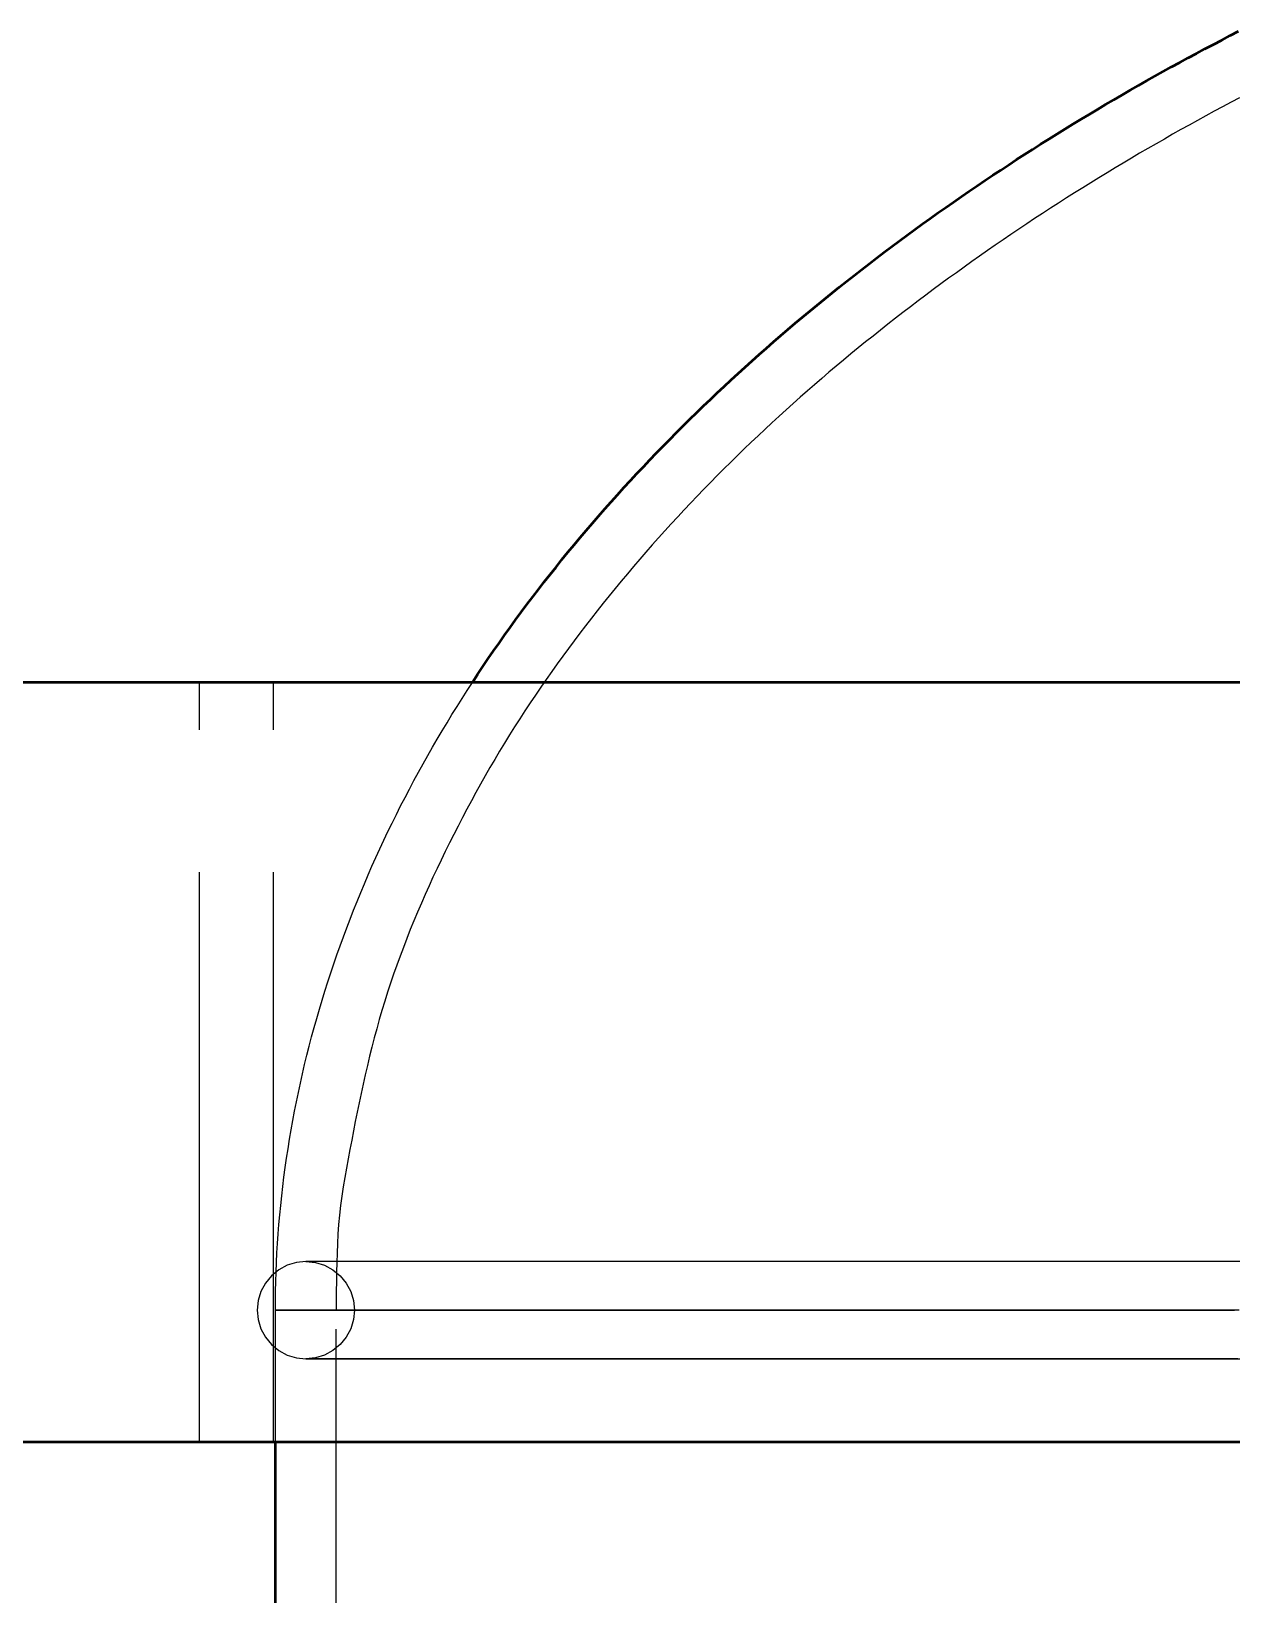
# Model space of a CAD drawing. Header units: millimetres. Extents: x 0 to 420, y 0 to 297.
# Drawn here: x 171.86 to 178.18, y 205.3 to 213.53 of the extents above; entities that cross this region are included whole.
import ezdxf

# ---------------------------------------------------------------- set-up
doc = ezdxf.new("R2010")
doc.units = ezdxf.units.MM
doc.linetypes.add('ISO02-TRAZOS', pattern=[3.75, 3, -0.75])
doc.layers.add('01-VISIBLE', color=7, linetype='CONTINUOUS', lineweight=50)
doc.layers.add('02-OCULTA', color=4, linetype='ISO02-TRAZOS', lineweight=25)

msp = doc.modelspace()

# ---------------------------------------------------------------- linework, layer by layer
at = {"layer": '01-VISIBLE'}
for p, q in [((185.7247, 210.105), (159.9997, 210.105)), ((185.7247, 206.105), (159.9997, 206.105)), ((173.1497, 180.525), (173.1497, 206.105))]:
    msp.add_line(p, q, dxfattribs=at)
msp.add_lwpolyline([(174.1861, 210.105), (174.2136, 210.1468), (174.2414, 210.1884), (174.2694, 210.2298), (174.2977, 210.271), (174.3263, 210.312), (174.3552, 210.3529), (174.3843, 210.3935), (174.4137, 210.434), (174.4433, 210.4743), (174.4732, 210.5144), (174.5033, 210.5543), (174.5337, 210.594), (174.5643, 210.6335), (174.5952, 210.6729), (174.6262, 210.7121), (174.6576, 210.751), (174.6892, 210.7898), (174.721, 210.8284), (174.7531, 210.8667), (174.7854, 210.9049), (174.8179, 210.9429), (174.8506, 210.9807), (174.8836, 211.0184), (174.9167, 211.0558), (174.9501, 211.093), (174.9837, 211.1301), (175.0175, 211.1669), (175.0515, 211.2036), (175.0857, 211.2401), (175.1201, 211.2764), (175.1547, 211.3125), (175.1895, 211.3484), (175.2245, 211.3841), (175.2597, 211.4196), (175.2951, 211.455), (175.3307, 211.4901), (175.3664, 211.5251), (175.4023, 211.5599), (175.4384, 211.5945), (175.4747, 211.6289), (175.5112, 211.6631), (175.5478, 211.6971), (175.5847, 211.731), (175.6216, 211.7646), (175.6588, 211.7981), (175.6961, 211.8314), (175.7336, 211.8645), (175.7712, 211.8974), (175.809, 211.9302), (175.847, 211.9627), (175.8851, 211.9951), (175.9234, 212.0273), (175.9618, 212.0593), (176.0003, 212.0911), (176.0391, 212.1228), (176.0779, 212.1543), (176.1169, 212.1856), (176.1561, 212.2167), (176.1954, 212.2476), (176.2348, 212.2784), (176.2744, 212.3089), (176.3141, 212.3393), (176.3539, 212.3696), (176.3939, 212.3996), (176.434, 212.4295), (176.4742, 212.4592), (176.5146, 212.4887), (176.5551, 212.5181), (176.5957, 212.5472), (176.6364, 212.5762), (176.6773, 212.6051), (176.7183, 212.6337), (176.7594, 212.6622), (176.8006, 212.6905), (176.8419, 212.7187), (176.8834, 212.7467), (176.9249, 212.7745), (176.9666, 212.8021), (177.0084, 212.8296), (177.0503, 212.8569), (177.0923, 212.884), (177.1344, 212.911), (177.1766, 212.9378), (177.2189, 212.9644), (177.2614, 212.9909), (177.3039, 213.0172), (177.3465, 213.0434), (177.3893, 213.0693), (177.4321, 213.0952), (177.475, 213.1208), (177.518, 213.1463), (177.5611, 213.1716), (177.6044, 213.1968), (177.6477, 213.2218), (177.6911, 213.2467), (177.7345, 213.2714), (177.7781, 213.2959), (177.8218, 213.3203), (177.8655, 213.3445), (177.9094, 213.3685), (177.9533, 213.3924), (177.9973, 213.4162), (178.0414, 213.4398), (178.0856, 213.4632), (178.1298, 213.4865), (178.1742, 213.5096), (178.2186, 213.5326)], dxfattribs=at)
at = {"layer": '02-OCULTA'}
for p, q in [((187.4747, 210.105), (159.9997, 210.105)), ((184.4546, 210.105), (159.9997, 210.105)), ((184.4546, 210.105), (159.9997, 210.105)), ((172.7497, 206.105), (172.7497, 210.105)), ((173.1397, 206.105), (173.1397, 210.105)), ((173.1497, 206.105), (173.1497, 206.8)), ((173.4697, 166.2), (173.4697, 206.8)), ((187.4747, 206.105), (159.9997, 206.105)), ((184.4546, 206.105), (159.9997, 206.105)), ((184.4546, 206.105), (159.9997, 206.105))]:
    msp.add_line(p, q, dxfattribs=at)
for points in [[(178.2226, 213.1824), (178.1784, 213.1589), (178.1342, 213.1353), (178.0902, 213.1115), (178.0462, 213.0875), (178.0023, 213.0634), (177.9585, 213.0391), (177.9148, 213.0147), (177.8712, 212.9901), (177.8277, 212.9653), (177.7843, 212.9404), (177.7409, 212.9153), (177.6977, 212.89), (177.6546, 212.8646), (177.6115, 212.839), (177.5686, 212.8132), (177.5258, 212.7873), (177.483, 212.7612), (177.4404, 212.7349), (177.3979, 212.7084), (177.3555, 212.6818), (177.3132, 212.655), (177.271, 212.6281), (177.2289, 212.6009), (177.1869, 212.5736), (177.145, 212.5461), (177.1033, 212.5185), (177.0617, 212.4907), (177.0201, 212.4627), (176.9787, 212.4345), (176.9375, 212.4061), (176.8963, 212.3776), (176.8553, 212.3489), (176.8144, 212.32), (176.7736, 212.291), (176.7329, 212.2617), (176.6924, 212.2323), (176.652, 212.2027), (176.6117, 212.173), (176.5716, 212.143), (176.5316, 212.1129), (176.4918, 212.0826), (176.452, 212.0521), (176.4124, 212.0214), (176.373, 211.9906), (176.3337, 211.9595), (176.2945, 211.9283), (176.2555, 211.8969), (176.2167, 211.8654), (176.178, 211.8336), (176.1394, 211.8017), (176.101, 211.7695), (176.0627, 211.7372), (176.0246, 211.7047), (175.9867, 211.672), (175.9489, 211.6392), (175.9113, 211.6061), (175.8739, 211.5728), (175.8367, 211.5393), (175.7997, 211.5056), (175.7628, 211.4717), (175.7261, 211.4376), (175.6896, 211.4033), (175.6533, 211.3688), (175.6172, 211.3342), (175.5812, 211.2993), (175.5455, 211.2642), (175.51, 211.229), (175.4746, 211.1935), (175.4394, 211.1578), (175.4045, 211.122), (175.3697, 211.0859), (175.3352, 211.0497), (175.3008, 211.0132), (175.2667, 210.9766), (175.2328, 210.9398), (175.1991, 210.9027), (175.1656, 210.8655), (175.1323, 210.8281), (175.0993, 210.7905), (175.0665, 210.7526), (175.0339, 210.7146), (175.0015, 210.6764), (174.9694, 210.638), (174.9375, 210.5994), (174.9059, 210.5606), (174.8745, 210.5216), (174.8433, 210.4823), (174.8124, 210.4429), (174.7818, 210.4033), (174.7514, 210.3635), (174.7213, 210.3235), (174.6914, 210.2833), (174.6619, 210.2429), (174.6326, 210.2023), (174.6035, 210.1615), (174.5748, 210.1205), (174.5463, 210.0793), (174.5182, 210.0379), (174.4903, 209.9963), (174.4627, 209.9545), (174.4355, 209.9125), (174.4085, 209.8703), (174.3819, 209.8279), (174.3556, 209.7853), (174.3296, 209.7425), (174.3039, 209.6995), (174.2786, 209.6563), (174.2536, 209.6129), (174.229, 209.5693), (174.2046, 209.5255), (174.1806, 209.4816), (174.157, 209.4374), (174.1336, 209.3932), (174.1105, 209.3487), (174.0878, 209.3041), (174.0653, 209.2593), (174.0432, 209.2144), (174.0214, 209.1693), (173.9999, 209.1241), (173.9787, 209.0787), (173.9579, 209.0332), (173.9375, 208.9875), (173.9174, 208.9416), (173.8976, 208.8956), (173.8783, 208.8494), (173.8594, 208.803), (173.8409, 208.7565), (173.8228, 208.7098), (173.8052, 208.6629), (173.7881, 208.6159), (173.7714, 208.5686), (173.7553, 208.5212), (173.7397, 208.4737), (173.7246, 208.4259), (173.7102, 208.378), (173.6961, 208.3299), (173.6826, 208.2817), (173.6698, 208.2333), (173.6574, 208.1848), (173.6453, 208.1362), (173.6335, 208.0875), (173.6221, 208.0387), (173.611, 207.9899), (173.6003, 207.941), (173.5899, 207.892), (173.5798, 207.843), (173.57, 207.7939), (173.5603, 207.7447), (173.5508, 207.6956), (173.5415, 207.6464), (173.5322, 207.5971), (173.5232, 207.5479), (173.5145, 207.4986), (173.5063, 207.4492), (173.4988, 207.3997), (173.4922, 207.35), (173.4867, 207.3003), (173.4823, 207.2504), (173.4788, 207.2004), (173.4761, 207.1504), (173.4741, 207.1004), (173.4725, 207.0503), (173.4714, 207.0003), (173.4706, 206.9502), (173.47, 206.9001), (173.4696, 206.8501), (173.4697, 206.8)], [(178.202, 210.105), (178.152, 210.105), (178.1019, 210.105), (178.0519, 210.105), (178.0019, 210.105), (177.9519, 210.105), (177.9018, 210.105), (177.8518, 210.105), (177.8018, 210.105), (177.7518, 210.105), (177.7018, 210.105), (177.6517, 210.105), (177.6017, 210.105), (177.5517, 210.105), (177.5017, 210.105), (177.4517, 210.105), (177.4016, 210.105), (177.3516, 210.105), (177.3016, 210.105), (177.2516, 210.105), (177.2016, 210.105), (177.1515, 210.105), (177.1015, 210.105), (177.0515, 210.105), (177.0015, 210.105), (176.9514, 210.105), (176.9014, 210.105), (176.8514, 210.105), (176.8014, 210.105), (176.7514, 210.105), (176.7013, 210.105), (176.6513, 210.105), (176.6013, 210.105), (176.5513, 210.105), (176.5013, 210.105), (176.4512, 210.105), (176.4012, 210.105), (176.3512, 210.105), (176.3012, 210.105), (176.2511, 210.105), (176.2011, 210.105), (176.1511, 210.105), (176.1011, 210.105), (176.0511, 210.105), (176.001, 210.105), (175.951, 210.105), (175.901, 210.105), (175.851, 210.105), (175.801, 210.105), (175.7509, 210.105), (175.7009, 210.105), (175.6509, 210.105), (175.6009, 210.105), (175.5509, 210.105), (175.5008, 210.105), (175.4508, 210.105), (175.4008, 210.105), (175.3508, 210.105), (175.3007, 210.105), (175.2507, 210.105), (175.2007, 210.105), (175.1507, 210.105), (175.1007, 210.105), (175.0506, 210.105), (175.0006, 210.105), (174.9506, 210.105), (174.9006, 210.105), (174.8506, 210.105), (174.8005, 210.105), (174.7505, 210.105), (174.7005, 210.105), (174.6505, 210.105), (174.6004, 210.105), (174.5504, 210.105), (174.5004, 210.105), (174.4504, 210.105), (174.4004, 210.105), (174.3503, 210.105), (174.3003, 210.105), (174.2503, 210.105), (174.2003, 210.105), (174.1503, 210.105), (174.1002, 210.105), (174.0502, 210.105), (174.0002, 210.105), (173.9502, 210.105), (173.9002, 210.105), (173.8501, 210.105), (173.8001, 210.105), (173.7501, 210.105), (173.7001, 210.105), (173.65, 210.105), (173.6, 210.105), (173.55, 210.105), (173.5, 210.105), (173.45, 210.105), (173.3999, 210.105), (173.3499, 210.105), (173.2999, 210.105), (173.2499, 210.105), (173.1999, 210.105), (173.1498, 210.105), (173.0998, 210.105), (173.0498, 210.105), (172.9998, 210.105), (172.9498, 210.105), (172.8997, 210.105), (172.8497, 210.105), (172.7997, 210.105), (172.7497, 210.105)], [(172.7497, 210.105), (172.7997, 210.105), (172.8497, 210.105), (172.8997, 210.105), (172.9498, 210.105), (172.9998, 210.105), (173.0498, 210.105), (173.0998, 210.105), (173.1498, 210.105), (173.1999, 210.105), (173.2499, 210.105), (173.2999, 210.105), (173.3499, 210.105), (173.3999, 210.105), (173.45, 210.105), (173.5, 210.105), (173.55, 210.105), (173.6, 210.105), (173.65, 210.105), (173.7001, 210.105), (173.7501, 210.105), (173.8001, 210.105), (173.8501, 210.105), (173.9002, 210.105), (173.9502, 210.105), (174.0002, 210.105), (174.0502, 210.105), (174.1002, 210.105), (174.1503, 210.105), (174.2003, 210.105), (174.2503, 210.105), (174.3003, 210.105), (174.3503, 210.105), (174.4004, 210.105), (174.4504, 210.105), (174.5004, 210.105), (174.5504, 210.105), (174.6004, 210.105), (174.6505, 210.105), (174.7005, 210.105), (174.7505, 210.105), (174.8005, 210.105), (174.8506, 210.105), (174.9006, 210.105), (174.9506, 210.105), (175.0006, 210.105), (175.0506, 210.105), (175.1007, 210.105), (175.1507, 210.105), (175.2007, 210.105), (175.2507, 210.105), (175.3007, 210.105), (175.3508, 210.105), (175.4008, 210.105), (175.4508, 210.105), (175.5008, 210.105), (175.5509, 210.105), (175.6009, 210.105), (175.6509, 210.105), (175.7009, 210.105), (175.7509, 210.105), (175.801, 210.105), (175.851, 210.105), (175.901, 210.105), (175.951, 210.105), (176.001, 210.105), (176.0511, 210.105), (176.1011, 210.105), (176.1511, 210.105), (176.2011, 210.105), (176.2511, 210.105), (176.3012, 210.105), (176.3512, 210.105), (176.4012, 210.105), (176.4512, 210.105), (176.5013, 210.105), (176.5513, 210.105), (176.6013, 210.105), (176.6513, 210.105), (176.7013, 210.105), (176.7514, 210.105), (176.8014, 210.105), (176.8514, 210.105), (176.9014, 210.105), (176.9514, 210.105), (177.0015, 210.105), (177.0515, 210.105), (177.1015, 210.105), (177.1515, 210.105), (177.2016, 210.105), (177.2516, 210.105), (177.3016, 210.105), (177.3516, 210.105), (177.4016, 210.105), (177.4517, 210.105), (177.5017, 210.105), (177.5517, 210.105), (177.6017, 210.105), (177.6517, 210.105), (177.7018, 210.105), (177.7518, 210.105), (177.8018, 210.105), (177.8518, 210.105), (177.9018, 210.105), (177.9519, 210.105), (178.0019, 210.105), (178.0519, 210.105), (178.1019, 210.105), (178.152, 210.105), (178.202, 210.105)], [(178.2037, 210.105), (178.1536, 210.105), (178.1035, 210.105), (178.0533, 210.105), (178.0032, 210.105), (177.9531, 210.105), (177.9029, 210.105), (177.8528, 210.105), (177.8026, 210.105), (177.7525, 210.105), (177.7024, 210.105), (177.6522, 210.105), (177.6021, 210.105), (177.5519, 210.105), (177.5018, 210.105), (177.4517, 210.105), (177.4015, 210.105), (177.3514, 210.105), (177.3012, 210.105), (177.2511, 210.105), (177.201, 210.105), (177.1508, 210.105), (177.1007, 210.105), (177.0505, 210.105), (177.0004, 210.105), (176.9503, 210.105), (176.9001, 210.105), (176.85, 210.105), (176.7998, 210.105), (176.7497, 210.105), (176.6996, 210.105), (176.6494, 210.105), (176.5993, 210.105), (176.5491, 210.105), (176.499, 210.105), (176.4489, 210.105), (176.3987, 210.105), (176.3486, 210.105), (176.2985, 210.105), (176.2483, 210.105), (176.1982, 210.105), (176.148, 210.105), (176.0979, 210.105), (176.0478, 210.105), (175.9976, 210.105), (175.9475, 210.105), (175.8973, 210.105), (175.8472, 210.105), (175.7971, 210.105), (175.7469, 210.105), (175.6968, 210.105), (175.6466, 210.105), (175.5965, 210.105), (175.5464, 210.105), (175.4962, 210.105), (175.4461, 210.105), (175.3959, 210.105), (175.3458, 210.105), (175.2957, 210.105), (175.2455, 210.105), (175.1954, 210.105), (175.1452, 210.105), (175.0951, 210.105), (175.045, 210.105), (174.9948, 210.105), (174.9447, 210.105), (174.8945, 210.105), (174.8444, 210.105), (174.7943, 210.105), (174.7441, 210.105), (174.694, 210.105), (174.6438, 210.105), (174.5937, 210.105), (174.5436, 210.105), (174.4934, 210.105), (174.4433, 210.105), (174.3932, 210.105), (174.343, 210.105), (174.2929, 210.105), (174.2427, 210.105), (174.1926, 210.105), (174.1425, 210.105), (174.0923, 210.105), (174.0422, 210.105), (173.992, 210.105), (173.9419, 210.105), (173.8918, 210.105), (173.8416, 210.105), (173.7915, 210.105), (173.7413, 210.105), (173.6912, 210.105), (173.6411, 210.105), (173.5909, 210.105), (173.5408, 210.105), (173.4906, 210.105), (173.4405, 210.105), (173.3904, 210.105), (173.3402, 210.105), (173.2901, 210.105), (173.2399, 210.105), (173.1898, 210.105), (173.1397, 210.105)], [(173.1397, 210.105), (173.1898, 210.105), (173.2399, 210.105), (173.2901, 210.105), (173.3402, 210.105), (173.3904, 210.105), (173.4405, 210.105), (173.4906, 210.105), (173.5408, 210.105), (173.5909, 210.105), (173.6411, 210.105), (173.6912, 210.105), (173.7413, 210.105), (173.7915, 210.105), (173.8416, 210.105), (173.8918, 210.105), (173.9419, 210.105), (173.992, 210.105), (174.0422, 210.105), (174.0923, 210.105), (174.1425, 210.105), (174.1926, 210.105), (174.2427, 210.105), (174.2929, 210.105), (174.343, 210.105), (174.3932, 210.105), (174.4433, 210.105), (174.4934, 210.105), (174.5436, 210.105), (174.5937, 210.105), (174.6438, 210.105), (174.694, 210.105), (174.7441, 210.105), (174.7943, 210.105), (174.8444, 210.105), (174.8945, 210.105), (174.9447, 210.105), (174.9948, 210.105), (175.045, 210.105), (175.0951, 210.105), (175.1452, 210.105), (175.1954, 210.105), (175.2455, 210.105), (175.2957, 210.105), (175.3458, 210.105), (175.3959, 210.105), (175.4461, 210.105), (175.4962, 210.105), (175.5464, 210.105), (175.5965, 210.105), (175.6466, 210.105), (175.6968, 210.105), (175.7469, 210.105), (175.7971, 210.105), (175.8472, 210.105), (175.8973, 210.105), (175.9475, 210.105), (175.9976, 210.105), (176.0478, 210.105), (176.0979, 210.105), (176.148, 210.105), (176.1982, 210.105), (176.2483, 210.105), (176.2985, 210.105), (176.3486, 210.105), (176.3987, 210.105), (176.4489, 210.105), (176.499, 210.105), (176.5491, 210.105), (176.5993, 210.105), (176.6494, 210.105), (176.6996, 210.105), (176.7497, 210.105), (176.7998, 210.105), (176.85, 210.105), (176.9001, 210.105), (176.9503, 210.105), (177.0004, 210.105), (177.0505, 210.105), (177.1007, 210.105), (177.1508, 210.105), (177.201, 210.105), (177.2511, 210.105), (177.3012, 210.105), (177.3514, 210.105), (177.4015, 210.105), (177.4517, 210.105), (177.5018, 210.105), (177.5519, 210.105), (177.6021, 210.105), (177.6522, 210.105), (177.7024, 210.105), (177.7525, 210.105), (177.8026, 210.105), (177.8528, 210.105), (177.9029, 210.105), (177.9531, 210.105), (178.0032, 210.105), (178.0533, 210.105), (178.1035, 210.105), (178.1536, 210.105), (178.2037, 210.105)], [(173.1497, 206.8), (173.1498, 206.8502), (173.1505, 206.9004), (173.1516, 206.9505), (173.1531, 207.0007), (173.1552, 207.0509), (173.1577, 207.101), (173.1607, 207.1511), (173.1641, 207.2012), (173.168, 207.2512), (173.1724, 207.3012), (173.1772, 207.3511), (173.1825, 207.4011), (173.1883, 207.4509), (173.1945, 207.5007), (173.2011, 207.5505), (173.2082, 207.6001), (173.2157, 207.6498), (173.2237, 207.6993), (173.2321, 207.7488), (173.241, 207.7982), (173.2503, 207.8475), (173.26, 207.8967), (173.2702, 207.9459), (173.2808, 207.9949), (173.2918, 208.0439), (173.3033, 208.0928), (173.3152, 208.1415), (173.3275, 208.1902), (173.3402, 208.2387), (173.3533, 208.2872), (173.3669, 208.3355), (173.3808, 208.3837), (173.3952, 208.4318), (173.41, 208.4798), (173.4251, 208.5276), (173.4407, 208.5753), (173.4567, 208.6229), (173.473, 208.6704), (173.4898, 208.7177), (173.5069, 208.7648), (173.5245, 208.8119), (173.5424, 208.8587), (173.5607, 208.9055), (173.5793, 208.9521), (173.5984, 208.9985), (173.6178, 209.0448), (173.6375, 209.0909), (173.6577, 209.1369), (173.6782, 209.1827), (173.699, 209.2284), (173.7202, 209.2738), (173.7418, 209.3192), (173.7637, 209.3643), (173.786, 209.4093), (173.8086, 209.4541), (173.8315, 209.4988), (173.8548, 209.5432), (173.8784, 209.5875), (173.9023, 209.6316), (173.9265, 209.6756), (173.9511, 209.7193), (173.976, 209.7629), (174.0012, 209.8063), (174.0267, 209.8495), (174.0525, 209.8926), (174.0787, 209.9354), (174.1051, 209.9781), (174.1318, 210.0206), (174.1588, 210.0629), (174.1861, 210.105)], [(173.3097, 207.056), (173.2597, 207.0511), (173.2117, 207.0365), (173.1674, 207.0129), (173.1286, 206.981), (173.0968, 206.9422), (173.0732, 206.898), (173.0586, 206.8499), (173.0537, 206.8)], [(178.2151, 207.056), (178.165, 207.056), (178.1149, 207.056), (178.0649, 207.056), (178.0148, 207.056), (177.9648, 207.056), (177.9147, 207.056), (177.8647, 207.056), (177.8146, 207.056), (177.7646, 207.056), (177.7145, 207.056), (177.6644, 207.056), (177.6144, 207.056), (177.5643, 207.056), (177.5143, 207.056), (177.4642, 207.056), (177.4142, 207.056), (177.3641, 207.056), (177.3141, 207.056), (177.264, 207.056), (177.214, 207.056), (177.1639, 207.056), (177.1138, 207.056), (177.0638, 207.056), (177.0137, 207.056), (176.9637, 207.056), (176.9136, 207.056), (176.8636, 207.056), (176.8135, 207.056), (176.7635, 207.056), (176.7134, 207.056), (176.6633, 207.056), (176.6133, 207.056), (176.5632, 207.056), (176.5132, 207.056), (176.4631, 207.056), (176.4131, 207.056), (176.363, 207.056), (176.313, 207.056), (176.2629, 207.056), (176.2129, 207.056), (176.1628, 207.056), (176.1127, 207.056), (176.0627, 207.056), (176.0126, 207.056), (175.9626, 207.056), (175.9125, 207.056), (175.8625, 207.056), (175.8124, 207.056), (175.7624, 207.056), (175.7123, 207.056), (175.6622, 207.056), (175.6122, 207.056), (175.5621, 207.056), (175.5121, 207.056), (175.462, 207.056), (175.412, 207.056), (175.3619, 207.056), (175.3119, 207.056), (175.2618, 207.056), (175.2118, 207.056), (175.1617, 207.056), (175.1116, 207.056), (175.0616, 207.056), (175.0115, 207.056), (174.9615, 207.056), (174.9114, 207.056), (174.8614, 207.056), (174.8113, 207.056), (174.7613, 207.056), (174.7112, 207.056), (174.6611, 207.056), (174.6111, 207.056), (174.561, 207.056), (174.511, 207.056), (174.4609, 207.056), (174.4109, 207.056), (174.3608, 207.056), (174.3108, 207.056), (174.2607, 207.056), (174.2107, 207.056), (174.1606, 207.056), (174.1105, 207.056), (174.0605, 207.056), (174.0104, 207.056), (173.9604, 207.056), (173.9103, 207.056), (173.8603, 207.056), (173.8102, 207.056), (173.7602, 207.056), (173.7101, 207.056), (173.6601, 207.056), (173.61, 207.056), (173.5599, 207.056), (173.5099, 207.056), (173.4598, 207.056), (173.4098, 207.056), (173.3597, 207.056), (173.3097, 207.056)], [(178.2291, 207.056), (178.1607, 207.056), (178.0924, 207.056), (178.0241, 207.056), (177.9558, 207.056), (177.8874, 207.056), (177.8191, 207.056), (177.7508, 207.056), (177.6825, 207.056), (177.6141, 207.056), (177.5458, 207.056), (177.4775, 207.056), (177.4092, 207.056), (177.3408, 207.056), (177.2725, 207.056), (177.2042, 207.056), (177.1359, 207.056), (177.0675, 207.056), (176.9992, 207.056), (176.9309, 207.056), (176.8626, 207.056), (176.7942, 207.056), (176.7259, 207.056), (176.6576, 207.056), (176.5893, 207.056), (176.5209, 207.056), (176.4526, 207.056), (176.3843, 207.056), (176.316, 207.056), (176.2476, 207.056), (176.1793, 207.056), (176.111, 207.056), (176.0427, 207.056), (175.9743, 207.056), (175.906, 207.056), (175.8377, 207.056), (175.7694, 207.056), (175.701, 207.056), (175.6327, 207.056), (175.5644, 207.056), (175.4961, 207.056), (175.4277, 207.056), (175.3594, 207.056), (175.2911, 207.056), (175.2228, 207.056), (175.1544, 207.056), (175.0861, 207.056), (175.0178, 207.056), (174.9495, 207.056), (174.8811, 207.056), (174.8128, 207.056), (174.7445, 207.056), (174.6762, 207.056), (174.6078, 207.056), (174.5395, 207.056), (174.4712, 207.056), (174.4029, 207.056), (174.3345, 207.056), (174.2662, 207.056), (174.1979, 207.056), (174.1296, 207.056), (174.0612, 207.056), (173.9929, 207.056), (173.9246, 207.056), (173.8563, 207.056), (173.7879, 207.056), (173.7196, 207.056), (173.6513, 207.056), (173.583, 207.056), (173.5146, 207.056), (173.4463, 207.056), (173.378, 207.056), (173.3097, 207.056)], [(173.3097, 207.056), (173.3596, 207.0511), (173.4076, 207.0365), (173.4519, 207.0129), (173.4907, 206.981), (173.5225, 206.9422), (173.5462, 206.898), (173.5607, 206.8499), (173.5657, 206.8), (173.5607, 206.7501), (173.5462, 206.702), (173.5225, 206.6578), (173.4907, 206.619), (173.4519, 206.5871), (173.4076, 206.5635), (173.3596, 206.5489), (173.3097, 206.544)], [(173.0537, 206.8), (173.0586, 206.7501), (173.0732, 206.702), (173.0968, 206.6578), (173.1286, 206.619), (173.1674, 206.5871), (173.2117, 206.5635), (173.2597, 206.5489), (173.3097, 206.544)], [(178.2088, 206.8), (178.1587, 206.8), (178.1086, 206.8), (178.0585, 206.8), (178.0085, 206.8), (177.9584, 206.8), (177.9083, 206.8), (177.8582, 206.8), (177.8081, 206.8), (177.758, 206.8), (177.7079, 206.8), (177.6578, 206.8), (177.6077, 206.8), (177.5576, 206.8), (177.5075, 206.8), (177.4575, 206.8), (177.4074, 206.8), (177.3573, 206.8), (177.3072, 206.8), (177.2571, 206.8), (177.207, 206.8), (177.1569, 206.8), (177.1068, 206.8), (177.0567, 206.8), (177.0066, 206.8), (176.9566, 206.8), (176.9065, 206.8), (176.8564, 206.8), (176.8063, 206.8), (176.7562, 206.8), (176.7061, 206.8), (176.656, 206.8), (176.6059, 206.8), (176.5558, 206.8), (176.5057, 206.8), (176.4556, 206.8), (176.4056, 206.8), (176.3555, 206.8), (176.3054, 206.8), (176.2553, 206.8), (176.2052, 206.8), (176.1551, 206.8), (176.105, 206.8), (176.0549, 206.8), (176.0048, 206.8), (175.9547, 206.8), (175.9046, 206.8), (175.8546, 206.8), (175.8045, 206.8), (175.7544, 206.8), (175.7043, 206.8), (175.6542, 206.8), (175.6041, 206.8), (175.554, 206.8), (175.5039, 206.8), (175.4538, 206.8), (175.4037, 206.8), (175.3537, 206.8), (175.3036, 206.8), (175.2535, 206.8), (175.2034, 206.8), (175.1533, 206.8), (175.1032, 206.8), (175.0531, 206.8), (175.003, 206.8), (174.9529, 206.8), (174.9028, 206.8), (174.8527, 206.8), (174.8027, 206.8), (174.7526, 206.8), (174.7025, 206.8), (174.6524, 206.8), (174.6023, 206.8), (174.5522, 206.8), (174.5021, 206.8), (174.452, 206.8), (174.4019, 206.8), (174.3518, 206.8), (174.3017, 206.8), (174.2517, 206.8), (174.2016, 206.8), (174.1515, 206.8), (174.1014, 206.8), (174.0513, 206.8), (174.0012, 206.8), (173.9511, 206.8), (173.901, 206.8), (173.8509, 206.8), (173.8008, 206.8), (173.7508, 206.8), (173.7007, 206.8), (173.6506, 206.8), (173.6005, 206.8), (173.5504, 206.8), (173.5003, 206.8), (173.4502, 206.8), (173.4001, 206.8), (173.35, 206.8), (173.2999, 206.8), (173.2498, 206.8), (173.1998, 206.8), (173.1497, 206.8)], [(173.1497, 206.8), (173.2188, 206.8), (173.2879, 206.8), (173.357, 206.8), (173.4262, 206.8), (173.4953, 206.8), (173.5644, 206.8), (173.6335, 206.8), (173.7027, 206.8), (173.7718, 206.8), (173.8409, 206.8), (173.91, 206.8), (173.9792, 206.8), (174.0483, 206.8), (174.1174, 206.8), (174.1865, 206.8), (174.2557, 206.8), (174.3248, 206.8), (174.3939, 206.8), (174.463, 206.8), (174.5322, 206.8), (174.6013, 206.8), (174.6704, 206.8), (174.7395, 206.8), (174.8087, 206.8), (174.8778, 206.8), (174.9469, 206.8), (175.016, 206.8), (175.0852, 206.8), (175.1543, 206.8), (175.2234, 206.8), (175.2925, 206.8), (175.3617, 206.8), (175.4308, 206.8), (175.4999, 206.8), (175.569, 206.8), (175.6382, 206.8), (175.7073, 206.8), (175.7764, 206.8), (175.8455, 206.8), (175.9147, 206.8), (175.9838, 206.8), (176.0529, 206.8), (176.122, 206.8), (176.1912, 206.8), (176.2603, 206.8), (176.3294, 206.8), (176.3985, 206.8), (176.4677, 206.8), (176.5368, 206.8), (176.6059, 206.8), (176.675, 206.8), (176.7442, 206.8), (176.8133, 206.8), (176.8824, 206.8), (176.9515, 206.8), (177.0207, 206.8), (177.0898, 206.8), (177.1589, 206.8), (177.228, 206.8), (177.2972, 206.8), (177.3663, 206.8), (177.4354, 206.8), (177.5045, 206.8), (177.5737, 206.8), (177.6428, 206.8), (177.7119, 206.8), (177.781, 206.8), (177.8502, 206.8), (177.9193, 206.8), (177.9884, 206.8), (178.0575, 206.8), (178.1267, 206.8), (178.1958, 206.8)], [(178.2088, 206.8), (178.1587, 206.8), (178.1086, 206.8), (178.0585, 206.8), (178.0085, 206.8), (177.9584, 206.8), (177.9083, 206.8), (177.8582, 206.8), (177.8081, 206.8), (177.758, 206.8), (177.7079, 206.8), (177.6578, 206.8), (177.6077, 206.8), (177.5576, 206.8), (177.5075, 206.8), (177.4575, 206.8), (177.4074, 206.8), (177.3573, 206.8), (177.3072, 206.8), (177.2571, 206.8), (177.207, 206.8), (177.1569, 206.8), (177.1068, 206.8), (177.0567, 206.8), (177.0066, 206.8), (176.9566, 206.8), (176.9065, 206.8), (176.8564, 206.8), (176.8063, 206.8), (176.7562, 206.8), (176.7061, 206.8), (176.656, 206.8), (176.6059, 206.8), (176.5558, 206.8), (176.5057, 206.8), (176.4556, 206.8), (176.4056, 206.8), (176.3555, 206.8), (176.3054, 206.8), (176.2553, 206.8), (176.2052, 206.8), (176.1551, 206.8), (176.105, 206.8), (176.0549, 206.8), (176.0048, 206.8), (175.9547, 206.8), (175.9046, 206.8), (175.8546, 206.8), (175.8045, 206.8), (175.7544, 206.8), (175.7043, 206.8), (175.6542, 206.8), (175.6041, 206.8), (175.554, 206.8), (175.5039, 206.8), (175.4538, 206.8), (175.4037, 206.8), (175.3537, 206.8), (175.3036, 206.8), (175.2535, 206.8), (175.2034, 206.8), (175.1533, 206.8), (175.1032, 206.8), (175.0531, 206.8), (175.003, 206.8), (174.9529, 206.8), (174.9028, 206.8), (174.8527, 206.8), (174.8027, 206.8), (174.7526, 206.8), (174.7025, 206.8), (174.6524, 206.8), (174.6023, 206.8), (174.5522, 206.8), (174.5021, 206.8), (174.452, 206.8), (174.4019, 206.8), (174.3518, 206.8), (174.3017, 206.8), (174.2517, 206.8), (174.2016, 206.8), (174.1515, 206.8), (174.1014, 206.8), (174.0513, 206.8), (174.0012, 206.8), (173.9511, 206.8), (173.901, 206.8), (173.8509, 206.8), (173.8008, 206.8), (173.7508, 206.8), (173.7007, 206.8), (173.6506, 206.8), (173.6005, 206.8), (173.5504, 206.8), (173.5003, 206.8), (173.4502, 206.8), (173.4001, 206.8), (173.35, 206.8), (173.2999, 206.8), (173.2498, 206.8), (173.1998, 206.8), (173.1497, 206.8)], [(173.1497, 206.8), (173.2188, 206.8), (173.2879, 206.8), (173.357, 206.8), (173.4262, 206.8), (173.4953, 206.8), (173.5644, 206.8), (173.6335, 206.8), (173.7027, 206.8), (173.7718, 206.8), (173.8409, 206.8), (173.91, 206.8), (173.9792, 206.8), (174.0483, 206.8), (174.1174, 206.8), (174.1865, 206.8), (174.2557, 206.8), (174.3248, 206.8), (174.3939, 206.8), (174.463, 206.8), (174.5322, 206.8), (174.6013, 206.8), (174.6704, 206.8), (174.7395, 206.8), (174.8087, 206.8), (174.8778, 206.8), (174.9469, 206.8), (175.016, 206.8), (175.0852, 206.8), (175.1543, 206.8), (175.2234, 206.8), (175.2925, 206.8), (175.3617, 206.8), (175.4308, 206.8), (175.4999, 206.8), (175.569, 206.8), (175.6382, 206.8), (175.7073, 206.8), (175.7764, 206.8), (175.8455, 206.8), (175.9147, 206.8), (175.9838, 206.8), (176.0529, 206.8), (176.122, 206.8), (176.1912, 206.8), (176.2603, 206.8), (176.3294, 206.8), (176.3985, 206.8), (176.4677, 206.8), (176.5368, 206.8), (176.6059, 206.8), (176.675, 206.8), (176.7442, 206.8), (176.8133, 206.8), (176.8824, 206.8), (176.9515, 206.8), (177.0207, 206.8), (177.0898, 206.8), (177.1589, 206.8), (177.228, 206.8), (177.2972, 206.8), (177.3663, 206.8), (177.4354, 206.8), (177.5045, 206.8), (177.5737, 206.8), (177.6428, 206.8), (177.7119, 206.8), (177.781, 206.8), (177.8502, 206.8), (177.9193, 206.8), (177.9884, 206.8), (178.0575, 206.8), (178.1267, 206.8), (178.1958, 206.8)], [(178.2214, 206.8), (178.1714, 206.8), (178.1214, 206.8), (178.0714, 206.8), (178.0214, 206.8), (177.9713, 206.8), (177.9213, 206.8), (177.8713, 206.8), (177.8213, 206.8), (177.7713, 206.8), (177.7212, 206.8), (177.6712, 206.8), (177.6212, 206.8), (177.5712, 206.8), (177.5212, 206.8), (177.4711, 206.8), (177.4211, 206.8), (177.3711, 206.8), (177.3211, 206.8), (177.2711, 206.8), (177.2211, 206.8), (177.171, 206.8), (177.121, 206.8), (177.071, 206.8), (177.021, 206.8), (176.971, 206.8), (176.9209, 206.8), (176.8709, 206.8), (176.8209, 206.8), (176.7709, 206.8), (176.7209, 206.8), (176.6709, 206.8), (176.6208, 206.8), (176.5708, 206.8), (176.5208, 206.8), (176.4708, 206.8), (176.4208, 206.8), (176.3707, 206.8), (176.3207, 206.8), (176.2707, 206.8), (176.2207, 206.8), (176.1707, 206.8), (176.1206, 206.8), (176.0706, 206.8), (176.0206, 206.8), (175.9706, 206.8), (175.9206, 206.8), (175.8706, 206.8), (175.8205, 206.8), (175.7705, 206.8), (175.7205, 206.8), (175.6705, 206.8), (175.6205, 206.8), (175.5704, 206.8), (175.5204, 206.8), (175.4704, 206.8), (175.4204, 206.8), (175.3704, 206.8), (175.3204, 206.8), (175.2703, 206.8), (175.2203, 206.8), (175.1703, 206.8), (175.1203, 206.8), (175.0703, 206.8), (175.0202, 206.8), (174.9702, 206.8), (174.9202, 206.8), (174.8702, 206.8), (174.8202, 206.8), (174.7701, 206.8), (174.7201, 206.8), (174.6701, 206.8), (174.6201, 206.8), (174.5701, 206.8), (174.5201, 206.8), (174.47, 206.8), (174.42, 206.8), (174.37, 206.8), (174.32, 206.8), (174.27, 206.8), (174.2199, 206.8), (174.1699, 206.8), (174.1199, 206.8), (174.0699, 206.8), (174.0199, 206.8), (173.9699, 206.8), (173.9198, 206.8), (173.8698, 206.8), (173.8198, 206.8), (173.7698, 206.8), (173.7198, 206.8), (173.6697, 206.8), (173.6197, 206.8), (173.5697, 206.8), (173.5197, 206.8), (173.4697, 206.8)], [(173.4697, 206.8), (173.5372, 206.8), (173.6047, 206.8), (173.6722, 206.8), (173.7398, 206.8), (173.8073, 206.8), (173.8748, 206.8), (173.9423, 206.8), (174.0099, 206.8), (174.0774, 206.8), (174.1449, 206.8), (174.2124, 206.8), (174.28, 206.8), (174.3475, 206.8), (174.415, 206.8), (174.4825, 206.8), (174.5501, 206.8), (174.6176, 206.8), (174.6851, 206.8), (174.7526, 206.8), (174.8202, 206.8), (174.8877, 206.8), (174.9552, 206.8), (175.0227, 206.8), (175.0903, 206.8), (175.1578, 206.8), (175.2253, 206.8), (175.2928, 206.8), (175.3604, 206.8), (175.4279, 206.8), (175.4954, 206.8), (175.5629, 206.8), (175.6305, 206.8), (175.698, 206.8), (175.7655, 206.8), (175.833, 206.8), (175.9006, 206.8), (175.9681, 206.8), (176.0356, 206.8), (176.1031, 206.8), (176.1707, 206.8), (176.2382, 206.8), (176.3057, 206.8), (176.3732, 206.8), (176.4408, 206.8), (176.5083, 206.8), (176.5758, 206.8), (176.6433, 206.8), (176.7109, 206.8), (176.7784, 206.8), (176.8459, 206.8), (176.9134, 206.8), (176.981, 206.8), (177.0485, 206.8), (177.116, 206.8), (177.1835, 206.8), (177.2511, 206.8), (177.3186, 206.8), (177.3861, 206.8), (177.4536, 206.8), (177.5212, 206.8), (177.5887, 206.8), (177.6562, 206.8), (177.7237, 206.8), (177.7913, 206.8), (177.8588, 206.8), (177.9263, 206.8), (177.9938, 206.8), (178.0614, 206.8), (178.1289, 206.8), (178.1964, 206.8)], [(178.2214, 206.8), (178.1714, 206.8), (178.1214, 206.8), (178.0714, 206.8), (178.0214, 206.8), (177.9713, 206.8), (177.9213, 206.8), (177.8713, 206.8), (177.8213, 206.8), (177.7713, 206.8), (177.7212, 206.8), (177.6712, 206.8), (177.6212, 206.8), (177.5712, 206.8), (177.5212, 206.8), (177.4711, 206.8), (177.4211, 206.8), (177.3711, 206.8), (177.3211, 206.8), (177.2711, 206.8), (177.2211, 206.8), (177.171, 206.8), (177.121, 206.8), (177.071, 206.8), (177.021, 206.8), (176.971, 206.8), (176.9209, 206.8), (176.8709, 206.8), (176.8209, 206.8), (176.7709, 206.8), (176.7209, 206.8), (176.6709, 206.8), (176.6208, 206.8), (176.5708, 206.8), (176.5208, 206.8), (176.4708, 206.8), (176.4208, 206.8), (176.3707, 206.8), (176.3207, 206.8), (176.2707, 206.8), (176.2207, 206.8), (176.1707, 206.8), (176.1206, 206.8), (176.0706, 206.8), (176.0206, 206.8), (175.9706, 206.8), (175.9206, 206.8), (175.8706, 206.8), (175.8205, 206.8), (175.7705, 206.8), (175.7205, 206.8), (175.6705, 206.8), (175.6205, 206.8), (175.5704, 206.8), (175.5204, 206.8), (175.4704, 206.8), (175.4204, 206.8), (175.3704, 206.8), (175.3204, 206.8), (175.2703, 206.8), (175.2203, 206.8), (175.1703, 206.8), (175.1203, 206.8), (175.0703, 206.8), (175.0202, 206.8), (174.9702, 206.8), (174.9202, 206.8), (174.8702, 206.8), (174.8202, 206.8), (174.7701, 206.8), (174.7201, 206.8), (174.6701, 206.8), (174.6201, 206.8), (174.5701, 206.8), (174.5201, 206.8), (174.47, 206.8), (174.42, 206.8), (174.37, 206.8), (174.32, 206.8), (174.27, 206.8), (174.2199, 206.8), (174.1699, 206.8), (174.1199, 206.8), (174.0699, 206.8), (174.0199, 206.8), (173.9699, 206.8), (173.9198, 206.8), (173.8698, 206.8), (173.8198, 206.8), (173.7698, 206.8), (173.7198, 206.8), (173.6697, 206.8), (173.6197, 206.8), (173.5697, 206.8), (173.5197, 206.8), (173.4697, 206.8)], [(173.4697, 206.8), (173.5372, 206.8), (173.6047, 206.8), (173.6722, 206.8), (173.7398, 206.8), (173.8073, 206.8), (173.8748, 206.8), (173.9423, 206.8), (174.0099, 206.8), (174.0774, 206.8), (174.1449, 206.8), (174.2124, 206.8), (174.28, 206.8), (174.3475, 206.8), (174.415, 206.8), (174.4825, 206.8), (174.5501, 206.8), (174.6176, 206.8), (174.6851, 206.8), (174.7526, 206.8), (174.8202, 206.8), (174.8877, 206.8), (174.9552, 206.8), (175.0227, 206.8), (175.0903, 206.8), (175.1578, 206.8), (175.2253, 206.8), (175.2928, 206.8), (175.3604, 206.8), (175.4279, 206.8), (175.4954, 206.8), (175.5629, 206.8), (175.6305, 206.8), (175.698, 206.8), (175.7655, 206.8), (175.833, 206.8), (175.9006, 206.8), (175.9681, 206.8), (176.0356, 206.8), (176.1031, 206.8), (176.1707, 206.8), (176.2382, 206.8), (176.3057, 206.8), (176.3732, 206.8), (176.4408, 206.8), (176.5083, 206.8), (176.5758, 206.8), (176.6433, 206.8), (176.7109, 206.8), (176.7784, 206.8), (176.8459, 206.8), (176.9134, 206.8), (176.981, 206.8), (177.0485, 206.8), (177.116, 206.8), (177.1835, 206.8), (177.2511, 206.8), (177.3186, 206.8), (177.3861, 206.8), (177.4536, 206.8), (177.5212, 206.8), (177.5887, 206.8), (177.6562, 206.8), (177.7237, 206.8), (177.7913, 206.8), (177.8588, 206.8), (177.9263, 206.8), (177.9938, 206.8), (178.0614, 206.8), (178.1289, 206.8), (178.1964, 206.8)], [(178.2151, 206.544), (178.165, 206.544), (178.1149, 206.544), (178.0649, 206.544), (178.0148, 206.544), (177.9648, 206.544), (177.9147, 206.544), (177.8647, 206.544), (177.8146, 206.544), (177.7646, 206.544), (177.7145, 206.544), (177.6644, 206.544), (177.6144, 206.544), (177.5643, 206.544), (177.5143, 206.544), (177.4642, 206.544), (177.4142, 206.544), (177.3641, 206.544), (177.3141, 206.544), (177.264, 206.544), (177.214, 206.544), (177.1639, 206.544), (177.1138, 206.544), (177.0638, 206.544), (177.0137, 206.544), (176.9637, 206.544), (176.9136, 206.544), (176.8636, 206.544), (176.8135, 206.544), (176.7635, 206.544), (176.7134, 206.544), (176.6633, 206.544), (176.6133, 206.544), (176.5632, 206.544), (176.5132, 206.544), (176.4631, 206.544), (176.4131, 206.544), (176.363, 206.544), (176.313, 206.544), (176.2629, 206.544), (176.2129, 206.544), (176.1628, 206.544), (176.1127, 206.544), (176.0627, 206.544), (176.0126, 206.544), (175.9626, 206.544), (175.9125, 206.544), (175.8625, 206.544), (175.8124, 206.544), (175.7624, 206.544), (175.7123, 206.544), (175.6622, 206.544), (175.6122, 206.544), (175.5621, 206.544), (175.5121, 206.544), (175.462, 206.544), (175.412, 206.544), (175.3619, 206.544), (175.3119, 206.544), (175.2618, 206.544), (175.2118, 206.544), (175.1617, 206.544), (175.1116, 206.544), (175.0616, 206.544), (175.0115, 206.544), (174.9615, 206.544), (174.9114, 206.544), (174.8614, 206.544), (174.8113, 206.544), (174.7613, 206.544), (174.7112, 206.544), (174.6611, 206.544), (174.6111, 206.544), (174.561, 206.544), (174.511, 206.544), (174.4609, 206.544), (174.4109, 206.544), (174.3608, 206.544), (174.3108, 206.544), (174.2607, 206.544), (174.2107, 206.544), (174.1606, 206.544), (174.1105, 206.544), (174.0605, 206.544), (174.0104, 206.544), (173.9604, 206.544), (173.9103, 206.544), (173.8603, 206.544), (173.8102, 206.544), (173.7602, 206.544), (173.7101, 206.544), (173.6601, 206.544), (173.61, 206.544), (173.5599, 206.544), (173.5099, 206.544), (173.4598, 206.544), (173.4098, 206.544), (173.3597, 206.544), (173.3097, 206.544)], [(173.3097, 206.544), (173.378, 206.544), (173.4463, 206.544), (173.5146, 206.544), (173.5829, 206.544), (173.6512, 206.544), (173.7196, 206.544), (173.7879, 206.544), (173.8562, 206.544), (173.9245, 206.544), (173.9929, 206.544), (174.0612, 206.544), (174.1295, 206.544), (174.1978, 206.544), (174.2662, 206.544), (174.3345, 206.544), (174.4028, 206.544), (174.4712, 206.544), (174.5395, 206.544), (174.6078, 206.544), (174.6761, 206.544), (174.7445, 206.544), (174.8128, 206.544), (174.8811, 206.544), (174.9495, 206.544), (175.0178, 206.544), (175.0861, 206.544), (175.1544, 206.544), (175.2228, 206.544), (175.2911, 206.544), (175.3594, 206.544), (175.4277, 206.544), (175.4961, 206.544), (175.5644, 206.544), (175.6327, 206.544), (175.701, 206.544), (175.7694, 206.544), (175.8377, 206.544), (175.906, 206.544), (175.9743, 206.544), (176.0427, 206.544), (176.111, 206.544), (176.1793, 206.544), (176.2476, 206.544), (176.316, 206.544), (176.3843, 206.544), (176.4526, 206.544), (176.5209, 206.544), (176.5893, 206.544), (176.6576, 206.544), (176.7259, 206.544), (176.7942, 206.544), (176.8626, 206.544), (176.9309, 206.544), (176.9992, 206.544), (177.0675, 206.544), (177.1359, 206.544), (177.2042, 206.544), (177.2725, 206.544), (177.3408, 206.544), (177.4092, 206.544), (177.4775, 206.544), (177.5458, 206.544), (177.6141, 206.544), (177.6825, 206.544), (177.7508, 206.544), (177.8191, 206.544), (177.8874, 206.544), (177.9558, 206.544), (178.0241, 206.544), (178.0924, 206.544), (178.1607, 206.544), (178.2291, 206.544)], [(178.202, 206.105), (178.152, 206.105), (178.1019, 206.105), (178.0519, 206.105), (178.0019, 206.105), (177.9519, 206.105), (177.9018, 206.105), (177.8518, 206.105), (177.8018, 206.105), (177.7518, 206.105), (177.7018, 206.105), (177.6517, 206.105), (177.6017, 206.105), (177.5517, 206.105), (177.5017, 206.105), (177.4517, 206.105), (177.4016, 206.105), (177.3516, 206.105), (177.3016, 206.105), (177.2516, 206.105), (177.2016, 206.105), (177.1515, 206.105), (177.1015, 206.105), (177.0515, 206.105), (177.0015, 206.105), (176.9514, 206.105), (176.9014, 206.105), (176.8514, 206.105), (176.8014, 206.105), (176.7514, 206.105), (176.7013, 206.105), (176.6513, 206.105), (176.6013, 206.105), (176.5513, 206.105), (176.5013, 206.105), (176.4512, 206.105), (176.4012, 206.105), (176.3512, 206.105), (176.3012, 206.105), (176.2511, 206.105), (176.2011, 206.105), (176.1511, 206.105), (176.1011, 206.105), (176.0511, 206.105), (176.001, 206.105), (175.951, 206.105), (175.901, 206.105), (175.851, 206.105), (175.801, 206.105), (175.7509, 206.105), (175.7009, 206.105), (175.6509, 206.105), (175.6009, 206.105), (175.5509, 206.105), (175.5008, 206.105), (175.4508, 206.105), (175.4008, 206.105), (175.3508, 206.105), (175.3007, 206.105), (175.2507, 206.105), (175.2007, 206.105), (175.1507, 206.105), (175.1007, 206.105), (175.0506, 206.105), (175.0006, 206.105), (174.9506, 206.105), (174.9006, 206.105), (174.8506, 206.105), (174.8005, 206.105), (174.7505, 206.105), (174.7005, 206.105), (174.6505, 206.105), (174.6004, 206.105), (174.5504, 206.105), (174.5004, 206.105), (174.4504, 206.105), (174.4004, 206.105), (174.3503, 206.105), (174.3003, 206.105), (174.2503, 206.105), (174.2003, 206.105), (174.1503, 206.105), (174.1002, 206.105), (174.0502, 206.105), (174.0002, 206.105), (173.9502, 206.105), (173.9002, 206.105), (173.8501, 206.105), (173.8001, 206.105), (173.7501, 206.105), (173.7001, 206.105), (173.65, 206.105), (173.6, 206.105), (173.55, 206.105), (173.5, 206.105), (173.45, 206.105), (173.3999, 206.105), (173.3499, 206.105), (173.2999, 206.105), (173.2499, 206.105), (173.1999, 206.105), (173.1498, 206.105), (173.0998, 206.105), (173.0498, 206.105), (172.9998, 206.105), (172.9498, 206.105), (172.8997, 206.105), (172.8497, 206.105), (172.7997, 206.105), (172.7497, 206.105)], [(172.7497, 206.105), (172.7997, 206.105), (172.8497, 206.105), (172.8997, 206.105), (172.9498, 206.105), (172.9998, 206.105), (173.0498, 206.105), (173.0998, 206.105), (173.1498, 206.105), (173.1999, 206.105), (173.2499, 206.105), (173.2999, 206.105), (173.3499, 206.105), (173.3999, 206.105), (173.45, 206.105), (173.5, 206.105), (173.55, 206.105), (173.6, 206.105), (173.65, 206.105), (173.7001, 206.105), (173.7501, 206.105), (173.8001, 206.105), (173.8501, 206.105), (173.9002, 206.105), (173.9502, 206.105), (174.0002, 206.105), (174.0502, 206.105), (174.1002, 206.105), (174.1503, 206.105), (174.2003, 206.105), (174.2503, 206.105), (174.3003, 206.105), (174.3503, 206.105), (174.4004, 206.105), (174.4504, 206.105), (174.5004, 206.105), (174.5504, 206.105), (174.6004, 206.105), (174.6505, 206.105), (174.7005, 206.105), (174.7505, 206.105), (174.8005, 206.105), (174.8506, 206.105), (174.9006, 206.105), (174.9506, 206.105), (175.0006, 206.105), (175.0506, 206.105), (175.1007, 206.105), (175.1507, 206.105), (175.2007, 206.105), (175.2507, 206.105), (175.3007, 206.105), (175.3508, 206.105), (175.4008, 206.105), (175.4508, 206.105), (175.5008, 206.105), (175.5509, 206.105), (175.6009, 206.105), (175.6509, 206.105), (175.7009, 206.105), (175.7509, 206.105), (175.801, 206.105), (175.851, 206.105), (175.901, 206.105), (175.951, 206.105), (176.001, 206.105), (176.0511, 206.105), (176.1011, 206.105), (176.1511, 206.105), (176.2011, 206.105), (176.2511, 206.105), (176.3012, 206.105), (176.3512, 206.105), (176.4012, 206.105), (176.4512, 206.105), (176.5013, 206.105), (176.5513, 206.105), (176.6013, 206.105), (176.6513, 206.105), (176.7013, 206.105), (176.7514, 206.105), (176.8014, 206.105), (176.8514, 206.105), (176.9014, 206.105), (176.9514, 206.105), (177.0015, 206.105), (177.0515, 206.105), (177.1015, 206.105), (177.1515, 206.105), (177.2016, 206.105), (177.2516, 206.105), (177.3016, 206.105), (177.3516, 206.105), (177.4016, 206.105), (177.4517, 206.105), (177.5017, 206.105), (177.5517, 206.105), (177.6017, 206.105), (177.6517, 206.105), (177.7018, 206.105), (177.7518, 206.105), (177.8018, 206.105), (177.8518, 206.105), (177.9018, 206.105), (177.9519, 206.105), (178.0019, 206.105), (178.0519, 206.105), (178.1019, 206.105), (178.152, 206.105), (178.202, 206.105)], [(178.2037, 206.105), (178.1536, 206.105), (178.1035, 206.105), (178.0533, 206.105), (178.0032, 206.105), (177.9531, 206.105), (177.9029, 206.105), (177.8528, 206.105), (177.8026, 206.105), (177.7525, 206.105), (177.7024, 206.105), (177.6522, 206.105), (177.6021, 206.105), (177.5519, 206.105), (177.5018, 206.105), (177.4517, 206.105), (177.4015, 206.105), (177.3514, 206.105), (177.3012, 206.105), (177.2511, 206.105), (177.201, 206.105), (177.1508, 206.105), (177.1007, 206.105), (177.0505, 206.105), (177.0004, 206.105), (176.9503, 206.105), (176.9001, 206.105), (176.85, 206.105), (176.7998, 206.105), (176.7497, 206.105), (176.6996, 206.105), (176.6494, 206.105), (176.5993, 206.105), (176.5491, 206.105), (176.499, 206.105), (176.4489, 206.105), (176.3987, 206.105), (176.3486, 206.105), (176.2985, 206.105), (176.2483, 206.105), (176.1982, 206.105), (176.148, 206.105), (176.0979, 206.105), (176.0478, 206.105), (175.9976, 206.105), (175.9475, 206.105), (175.8973, 206.105), (175.8472, 206.105), (175.7971, 206.105), (175.7469, 206.105), (175.6968, 206.105), (175.6466, 206.105), (175.5965, 206.105), (175.5464, 206.105), (175.4962, 206.105), (175.4461, 206.105), (175.3959, 206.105), (175.3458, 206.105), (175.2957, 206.105), (175.2455, 206.105), (175.1954, 206.105), (175.1452, 206.105), (175.0951, 206.105), (175.045, 206.105), (174.9948, 206.105), (174.9447, 206.105), (174.8945, 206.105), (174.8444, 206.105), (174.7943, 206.105), (174.7441, 206.105), (174.694, 206.105), (174.6438, 206.105), (174.5937, 206.105), (174.5436, 206.105), (174.4934, 206.105), (174.4433, 206.105), (174.3932, 206.105), (174.343, 206.105), (174.2929, 206.105), (174.2427, 206.105), (174.1926, 206.105), (174.1425, 206.105), (174.0923, 206.105), (174.0422, 206.105), (173.992, 206.105), (173.9419, 206.105), (173.8918, 206.105), (173.8416, 206.105), (173.7915, 206.105), (173.7413, 206.105), (173.6912, 206.105), (173.6411, 206.105), (173.5909, 206.105), (173.5408, 206.105), (173.4906, 206.105), (173.4405, 206.105), (173.3904, 206.105), (173.3402, 206.105), (173.2901, 206.105), (173.2399, 206.105), (173.1898, 206.105), (173.1397, 206.105)], [(173.1397, 206.105), (173.1898, 206.105), (173.2399, 206.105), (173.2901, 206.105), (173.3402, 206.105), (173.3904, 206.105), (173.4405, 206.105), (173.4906, 206.105), (173.5408, 206.105), (173.5909, 206.105), (173.6411, 206.105), (173.6912, 206.105), (173.7413, 206.105), (173.7915, 206.105), (173.8416, 206.105), (173.8918, 206.105), (173.9419, 206.105), (173.992, 206.105), (174.0422, 206.105), (174.0923, 206.105), (174.1425, 206.105), (174.1926, 206.105), (174.2427, 206.105), (174.2929, 206.105), (174.343, 206.105), (174.3932, 206.105), (174.4433, 206.105), (174.4934, 206.105), (174.5436, 206.105), (174.5937, 206.105), (174.6438, 206.105), (174.694, 206.105), (174.7441, 206.105), (174.7943, 206.105), (174.8444, 206.105), (174.8945, 206.105), (174.9447, 206.105), (174.9948, 206.105), (175.045, 206.105), (175.0951, 206.105), (175.1452, 206.105), (175.1954, 206.105), (175.2455, 206.105), (175.2957, 206.105), (175.3458, 206.105), (175.3959, 206.105), (175.4461, 206.105), (175.4962, 206.105), (175.5464, 206.105), (175.5965, 206.105), (175.6466, 206.105), (175.6968, 206.105), (175.7469, 206.105), (175.7971, 206.105), (175.8472, 206.105), (175.8973, 206.105), (175.9475, 206.105), (175.9976, 206.105), (176.0478, 206.105), (176.0979, 206.105), (176.148, 206.105), (176.1982, 206.105), (176.2483, 206.105), (176.2985, 206.105), (176.3486, 206.105), (176.3987, 206.105), (176.4489, 206.105), (176.499, 206.105), (176.5491, 206.105), (176.5993, 206.105), (176.6494, 206.105), (176.6996, 206.105), (176.7497, 206.105), (176.7998, 206.105), (176.85, 206.105), (176.9001, 206.105), (176.9503, 206.105), (177.0004, 206.105), (177.0505, 206.105), (177.1007, 206.105), (177.1508, 206.105), (177.201, 206.105), (177.2511, 206.105), (177.3012, 206.105), (177.3514, 206.105), (177.4015, 206.105), (177.4517, 206.105), (177.5018, 206.105), (177.5519, 206.105), (177.6021, 206.105), (177.6522, 206.105), (177.7024, 206.105), (177.7525, 206.105), (177.8026, 206.105), (177.8528, 206.105), (177.9029, 206.105), (177.9531, 206.105), (178.0032, 206.105), (178.0533, 206.105), (178.1035, 206.105), (178.1536, 206.105), (178.2037, 206.105)]]:
    msp.add_lwpolyline(points, dxfattribs=at)

doc.saveas('drawing.dxf')
